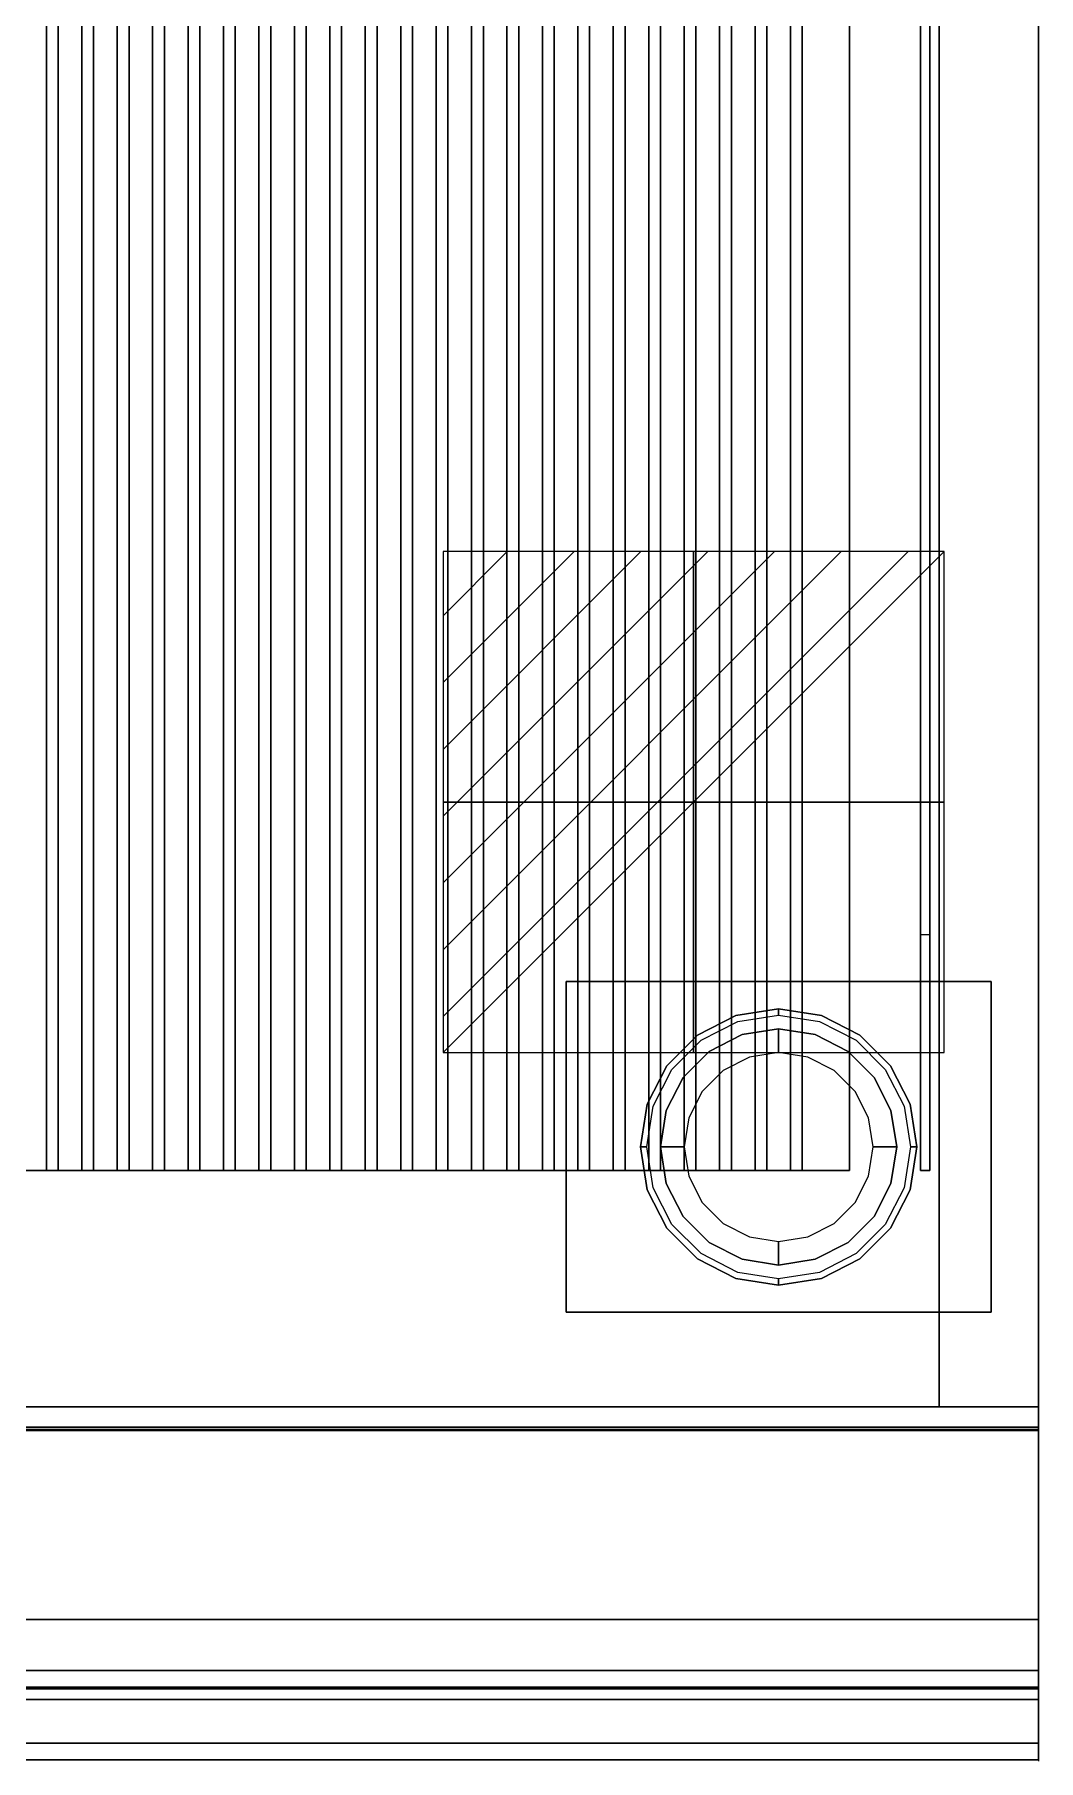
# Model space of a CAD drawing. Extents: x -1 to 801, y -1130 to 1.
# Drawn here: x 587.5 to 800, y -929.9 to -564.5 of the extents above; entities that cross this region are included whole.
import ezdxf

# ---------------------------------------------------------------- set-up
doc = ezdxf.new("R2010")
doc.units = 0
doc.layers.get('0').update_dxf_attribs({"lineweight": 13})
for name, color, linetype in [('IQ_200_2D', 1, 'Continuous'), ('IQ_200_3D', 1, 'Continuous'), ('IQ_204_2D', 7, 'Continuous'), ('IQ_204_3D', 7, 'Continuous'), ('IQ_CON_ELECTRICITY_INT', 7, 'Continuous')]:
    doc.layers.add(name, color=color, linetype=linetype)

# ---------------------------------------------------------------- blocks, each defined once
blk = doc.blocks.new('ELECTROLUX-MC-CRUSCOTTO800')
at = {"layer": 'IQ_200_2D'}
blk.add_line((800, 0), (800, -75), dxfattribs=at)
at = {"layer": 'IQ_200_3D'}
for points in [[(0, -55.83, 654.41), (0, 0, 660.54), (800, 0, 660.54), (800, -55.83, 654.41)], [(0, 0, 660.54), (0, 0, 900), (800, 0, 900), (800, 0, 660.54)], [(0, 0, 900), (0, -62, 900), (800, -62, 900), (800, 0, 900)], [(0, -4.32, 810.26), (0, -59.37, 692.2), (800, -59.37, 692.2), (800, -4.32, 810.26)], [(0, -71.19, 877.81), (0, -4.82, 813.08), (800, -4.82, 813.08), (800, -71.19, 877.81)], [(0, -59.7, 690.72), (0, -59.7, 657.89), (800, -59.7, 657.89), (800, -59.7, 690.72)], [(0, -74.75, 884.46), (0, -71.19, 877.81), (800, -71.19, 877.81), (800, -74.75, 884.46)]]:
    blk.add_3dface(points, dxfattribs=at)
for points, invisible_edges in [([(0, -4.12, 811.75), (0, -4.1, 810.99), (800, -4.1, 810.99), (800, -4.12, 811.75)], 10), ([(0, -4.1, 810.99), (0, -4.32, 810.26), (800, -4.32, 810.26), (800, -4.1, 810.99)], 8), ([(0, -4.36, 812.47), (0, -4.12, 811.75), (800, -4.12, 811.75), (800, -4.36, 812.47)], 10), ([(0, -4.82, 813.08), (0, -4.36, 812.47), (800, -4.36, 812.47), (800, -4.82, 813.08)], 2), ([(0, -57.28, 654.56), (0, -55.83, 654.41), (800, -55.83, 654.41), (800, -57.28, 654.56)], 8), ([(0, -58.54, 655.29), (0, -57.28, 654.56), (800, -57.28, 654.56), (800, -58.54, 655.29)], 10), ([(0, -59.4, 656.46), (0, -58.54, 655.29), (800, -58.54, 655.29), (800, -59.4, 656.46)], 10), ([(0, -59.37, 692.2), (0, -59.51, 691.85), (800, -59.51, 691.85), (800, -59.37, 692.2)], 2), ([(0, -59.7, 657.89), (0, -59.4, 656.46), (800, -59.4, 656.46), (800, -59.7, 657.89)], 2), ([(0, -59.51, 691.85), (0, -59.62, 691.48), (800, -59.62, 691.48), (800, -59.51, 691.85)], 10), ([(0, -59.62, 691.48), (0, -59.68, 691.11), (800, -59.68, 691.11), (800, -59.62, 691.48)], 10), ([(0, -59.68, 691.11), (0, -59.7, 690.72), (800, -59.7, 690.72), (800, -59.68, 691.11)], 8), ([(0, -62, 900), (0, -69.22, 897.81), (800, -69.22, 897.81), (800, -62, 900)], 2), ([(0, -69.22, 897.81), (0, -74.01, 891.97), (800, -74.01, 891.97), (800, -69.22, 897.81)], 10), ([(0, -74.01, 891.97), (0, -74.75, 884.46), (800, -74.75, 884.46), (800, -74.01, 891.97)], 8)]:
    blk.add_3dface(points, dxfattribs=dict(at, invisible_edges=invisible_edges))
blk = doc.blocks.new('*X10')
at = {"color": 0}
for p, q in [((286.774344, 2204.447934), (296.618251, 2214.291842)), ((286.774344, 2205.862148), (295.204037, 2214.291842)), ((286.774344, 2207.276361), (293.789824, 2214.291842)), ((286.774344, 2208.690575), (292.37561, 2214.291842)), ((286.774344, 2210.104788), (290.961397, 2214.291842)), ((286.774344, 2211.519002), (289.547183, 2214.291842)), ((286.774344, 2212.933216), (288.13297, 2214.291842))]:
    blk.add_line(p, q, dxfattribs=at)
blk = doc.blocks.new('ELECTRICITY')
for p, q in [((2.121, 2.121), (-2.121, 2.121)), ((-2.121, 2.121), (-2.121, -2.121)), ((-2.121, -2.121), (2.121, 2.121)), ((2.121, -2.121), (2.121, 2.121)), ((-2.121, -2.121), (2.121, -2.121))]:
    blk.add_line(p, q)
at = {"extrusion": (-1, 0, 0)}
for p, q in [((0, -2.121, 2.121), (0, 2.121, 2.121)), ((0, 2.121, -2.121), (0, -2.121, -2.121)), ((0, 2.121, 2.121), (0, 2.121, -2.121)), ((0, 2.121, -2.121), (0, -2.121, 2.121)), ((0, -2.121, -2.121), (0, -2.121, 2.121))]:
    blk.add_line(p, q, dxfattribs=at)
at = {"extrusion": (0, -1, 0)}
for p, q in [((2.121, 0, 2.121), (-2.121, 0, 2.121)), ((-2.121, 0, -2.121), (2.121, 0, -2.121)), ((-2.121, 0, 2.121), (-2.121, 0, -2.121)), ((-2.121, 0, -2.121), (2.121, 0, 2.121)), ((2.121, 0, -2.121), (2.121, 0, 2.121))]:
    blk.add_line(p, q, dxfattribs=at)
at = {"xscale": 0.4000000000000909, "yscale": 0.4000000000000909, "zscale": 0.4000000000000909}
blk.add_blockref('*X10', (-116.831, -883.595), dxfattribs=at)
at = {"extrusion": (-1, 0, 0), "xscale": 0.3999999999999773, "yscale": 0.3999999999999773, "zscale": 0.3999999999999773}
blk.add_blockref('*X10', (-116.831, -883.595), dxfattribs=at)
at = {"extrusion": (0, -1, 0), "xscale": 0.4000000000000909, "yscale": 0.4000000000000909, "zscale": 0.4000000000000909}
blk.add_blockref('*X10', (-116.831, -883.595), dxfattribs=at)
blk = doc.blocks.new('PQ-MC-LEG400')
at = {"layer": 'IQ_200_3D'}
for points in [[(-45, -35, 198), (-45, 35, 198), (45, 35, 198), (45, -35, 198)], [(-45, -35, 200), (45, -35, 200), (45, 35, 200), (-45, 35, 200)], [(-45, 35, 198), (-45, 35, 200), (45, 35, 200), (45, 35, 198)], [(-45, -35, 198), (-45, -35, 200), (-45, 35, 200), (-45, 35, 198)], [(45, -35, 198), (45, 35, 198), (45, 35, 200), (45, -35, 200)], [(-45, -35, 198), (45, -35, 198), (45, -35, 200), (-45, -35, 200)]]:
    blk.add_3dface(points, dxfattribs=at)
for points, invisible_edges in [([(-9.04, 27.82, 198), (-9.04, 27.82, 105), (0, 29.25, 105), (0, 29.25, 198)], 1), ([(-9.04, 27.82, 105), (-8.62, 26.54, 100), (0, 27.91, 100), (0, 29.25, 105)], 1), ([(0, 29.25, 198), (0, 29.25, 105), (9.04, 27.82, 105), (9.04, 27.82, 198)], 4), ([(0, 29.25, 105), (0, 27.91, 100), (8.62, 26.54, 100), (9.04, 27.82, 105)], 4), ([(-17.19, 23.66, 198), (-17.19, 23.66, 105), (-9.04, 27.82, 105), (-9.04, 27.82, 198)], 5), ([(-17.19, 23.66, 105), (-16.41, 22.58, 100), (-8.62, 26.54, 100), (-9.04, 27.82, 105)], 5), ([(9.04, 27.82, 105), (8.62, 26.54, 100), (16.41, 22.58, 100), (17.19, 23.66, 105)], 5), ([(9.04, 27.82, 198), (9.04, 27.82, 105), (17.19, 23.66, 105), (17.19, 23.66, 198)], 5), ([(-23.66, 17.19, 198), (-23.66, 17.19, 105), (-17.19, 23.66, 105), (-17.19, 23.66, 198)], 5), ([(-23.66, 17.19, 105), (-22.58, 16.41, 100), (-16.41, 22.58, 100), (-17.19, 23.66, 105)], 5), ([(-7.73, 23.78, 100), (-7.73, 23.78, 5), (-14.69, 20.23, 5), (-14.69, 20.23, 100)], 5), ([(-7.73, 23.78, 5), (-7.27, 22.38, 1.46), (-13.83, 19.04, 1.46), (-14.69, 20.23, 5)], 7), ([(-7.27, 22.38, 1.46), (-6.18, 19.02), (-11.76, 16.18), (-13.83, 19.04, 1.46)], 13), ([(0, 25, 100), (0, 25, 5), (-7.73, 23.78, 5), (-7.73, 23.78, 100)], 4), ([(0, 25, 5), (0, 23.54, 1.46), (-7.27, 22.38, 1.46), (-7.73, 23.78, 5)], 6), ([(0, 23.54, 1.46), (0, 20), (-6.18, 19.02), (-7.27, 22.38, 1.46)], 12), ([(7.73, 23.78, 100), (7.73, 23.78, 5), (0, 25, 5), (0, 25, 100)], 1), ([(7.73, 23.78, 5), (7.27, 22.38, 1.46), (0, 23.54, 1.46), (0, 25, 5)], 3), ([(7.27, 22.38, 1.46), (6.18, 19.02), (0, 20), (0, 23.54, 1.46)], 9), ([(13.83, 19.04, 1.46), (11.76, 16.18), (6.18, 19.02), (7.27, 22.38, 1.46)], 13), ([(14.69, 20.23, 5), (13.83, 19.04, 1.46), (7.27, 22.38, 1.46), (7.73, 23.78, 5)], 7), ([(14.69, 20.23, 100), (14.69, 20.23, 5), (7.73, 23.78, 5), (7.73, 23.78, 100)], 5), ([(17.19, 23.66, 105), (16.41, 22.58, 100), (22.58, 16.41, 100), (23.66, 17.19, 105)], 5), ([(17.19, 23.66, 198), (17.19, 23.66, 105), (23.66, 17.19, 105), (23.66, 17.19, 198)], 5), ([(-14.69, 20.23, 100), (-14.69, 20.23, 5), (-20.23, 14.69, 5), (-20.23, 14.69, 100)], 5), ([(-14.69, 20.23, 5), (-13.83, 19.04, 1.46), (-19.04, 13.83, 1.46), (-20.23, 14.69, 5)], 7), ([(-13.83, 19.04, 1.46), (-11.76, 16.18), (-16.18, 11.76), (-19.04, 13.83, 1.46)], 13), ([(19.04, 13.83, 1.46), (16.18, 11.76), (11.76, 16.18), (13.83, 19.04, 1.46)], 13), ([(20.23, 14.69, 5), (19.04, 13.83, 1.46), (13.83, 19.04, 1.46), (14.69, 20.23, 5)], 7), ([(20.23, 14.69, 100), (20.23, 14.69, 5), (14.69, 20.23, 5), (14.69, 20.23, 100)], 5), ([(-27.82, 9.04, 198), (-27.82, 9.04, 105), (-23.66, 17.19, 105), (-23.66, 17.19, 198)], 5), ([(-27.82, 9.04, 105), (-26.54, 8.62, 100), (-22.58, 16.41, 100), (-23.66, 17.19, 105)], 5), ([(-20.23, 14.69, 100), (-20.23, 14.69, 5), (-23.78, 7.73, 5), (-23.78, 7.73, 100)], 5), ([(-20.23, 14.69, 5), (-19.04, 13.83, 1.46), (-22.38, 7.27, 1.46), (-23.78, 7.73, 5)], 7), ([(23.78, 7.73, 5), (22.38, 7.27, 1.46), (19.04, 13.83, 1.46), (20.23, 14.69, 5)], 7), ([(23.78, 7.73, 100), (23.78, 7.73, 5), (20.23, 14.69, 5), (20.23, 14.69, 100)], 5), ([(23.66, 17.19, 105), (22.58, 16.41, 100), (26.54, 8.62, 100), (27.82, 9.04, 105)], 5), ([(23.66, 17.19, 198), (23.66, 17.19, 105), (27.82, 9.04, 105), (27.82, 9.04, 198)], 5), ([(-19.04, 13.83, 1.46), (-16.18, 11.76), (-19.02, 6.18), (-22.38, 7.27, 1.46)], 13), ([(22.38, 7.27, 1.46), (19.02, 6.18), (16.18, 11.76), (19.04, 13.83, 1.46)], 13), ([(-29.25, 0, 198), (-29.25, 0, 105), (-27.82, 9.04, 105), (-27.82, 9.04, 198)], 4), ([(-29.25, 0, 105), (-27.91, 0, 100), (-26.54, 8.62, 100), (-27.82, 9.04, 105)], 4), ([(-23.78, 7.73, 100), (-23.78, 7.73, 5), (-25, 0, 5), (-25, 0, 100)], 1), ([(-23.78, 7.73, 5), (-22.38, 7.27, 1.46), (-23.54, 0, 1.46), (-25, 0, 5)], 3), ([(25, 0, 5), (23.54, 0, 1.46), (22.38, 7.27, 1.46), (23.78, 7.73, 5)], 6), ([(25, 0, 100), (25, 0, 5), (23.78, 7.73, 5), (23.78, 7.73, 100)], 4), ([(27.82, 9.04, 105), (26.54, 8.62, 100), (27.91, 0, 100), (29.25, 0, 105)], 1), ([(27.82, 9.04, 198), (27.82, 9.04, 105), (29.25, 0, 105), (29.25, 0, 198)], 1), ([(-22.38, 7.27, 1.46), (-19.02, 6.18), (-20, 0), (-23.54, 0, 1.46)], 9), ([(23.54, 0, 1.46), (20, 0), (19.02, 6.18), (22.38, 7.27, 1.46)], 12), ([(-27.82, -9.04, 198), (-27.82, -9.04, 105), (-29.25, 0, 105), (-29.25, 0, 198)], 1), ([(-27.82, -9.04, 105), (-26.54, -8.62, 100), (-27.91, 0, 100), (-29.25, 0, 105)], 1), ([(-25, 0, 100), (-25, 0, 5), (-23.78, -7.73, 5), (-23.78, -7.73, 100)], 4), ([(-25, 0, 5), (-23.54, 0, 1.46), (-22.38, -7.27, 1.46), (-23.78, -7.73, 5)], 6), ([(-23.54, 0, 1.46), (-20, 0), (-19.02, -6.18), (-22.38, -7.27, 1.46)], 12), ([(22.38, -7.27, 1.46), (19.02, -6.18), (20, 0), (23.54, 0, 1.46)], 9), ([(23.78, -7.73, 5), (22.38, -7.27, 1.46), (23.54, 0, 1.46), (25, 0, 5)], 3), ([(23.78, -7.73, 100), (23.78, -7.73, 5), (25, 0, 5), (25, 0, 100)], 1), ([(29.25, 0, 105), (27.91, 0, 100), (26.54, -8.62, 100), (27.82, -9.04, 105)], 4), ([(29.25, 0, 198), (29.25, 0, 105), (27.82, -9.04, 105), (27.82, -9.04, 198)], 4), ([(-23.78, -7.73, 5), (-22.38, -7.27, 1.46), (-19.04, -13.83, 1.46), (-20.23, -14.69, 5)], 7), ([(-22.38, -7.27, 1.46), (-19.02, -6.18), (-16.18, -11.76), (-19.04, -13.83, 1.46)], 13), ([(19.04, -13.83, 1.46), (16.18, -11.76), (19.02, -6.18), (22.38, -7.27, 1.46)], 13), ([(20.23, -14.69, 5), (19.04, -13.83, 1.46), (22.38, -7.27, 1.46), (23.78, -7.73, 5)], 7), ([(-23.66, -17.19, 105), (-22.58, -16.41, 100), (-26.54, -8.62, 100), (-27.82, -9.04, 105)], 5), ([(-23.66, -17.19, 198), (-23.66, -17.19, 105), (-27.82, -9.04, 105), (-27.82, -9.04, 198)], 5), ([(-23.78, -7.73, 100), (-23.78, -7.73, 5), (-20.23, -14.69, 5), (-20.23, -14.69, 100)], 5), ([(20.23, -14.69, 100), (20.23, -14.69, 5), (23.78, -7.73, 5), (23.78, -7.73, 100)], 5), ([(27.82, -9.04, 105), (26.54, -8.62, 100), (22.58, -16.41, 100), (23.66, -17.19, 105)], 5), ([(27.82, -9.04, 198), (27.82, -9.04, 105), (23.66, -17.19, 105), (23.66, -17.19, 198)], 5), ([(-20.23, -14.69, 5), (-19.04, -13.83, 1.46), (-13.83, -19.04, 1.46), (-14.69, -20.23, 5)], 7), ([(-19.04, -13.83, 1.46), (-16.18, -11.76), (-11.76, -16.18), (-13.83, -19.04, 1.46)], 13), ([(13.83, -19.04, 1.46), (11.76, -16.18), (16.18, -11.76), (19.04, -13.83, 1.46)], 13), ([(14.69, -20.23, 5), (13.83, -19.04, 1.46), (19.04, -13.83, 1.46), (20.23, -14.69, 5)], 7), ([(-17.19, -23.66, 105), (-16.41, -22.58, 100), (-22.58, -16.41, 100), (-23.66, -17.19, 105)], 5), ([(-17.19, -23.66, 198), (-17.19, -23.66, 105), (-23.66, -17.19, 105), (-23.66, -17.19, 198)], 5), ([(-20.23, -14.69, 100), (-20.23, -14.69, 5), (-14.69, -20.23, 5), (-14.69, -20.23, 100)], 5), ([(-13.83, -19.04, 1.46), (-11.76, -16.18), (-6.18, -19.02), (-7.27, -22.38, 1.46)], 13), ([(7.27, -22.38, 1.46), (6.18, -19.02), (11.76, -16.18), (13.83, -19.04, 1.46)], 13), ([(14.69, -20.23, 100), (14.69, -20.23, 5), (20.23, -14.69, 5), (20.23, -14.69, 100)], 5), ([(23.66, -17.19, 105), (22.58, -16.41, 100), (16.41, -22.58, 100), (17.19, -23.66, 105)], 5), ([(23.66, -17.19, 198), (23.66, -17.19, 105), (17.19, -23.66, 105), (17.19, -23.66, 198)], 5), ([(-14.69, -20.23, 5), (-13.83, -19.04, 1.46), (-7.27, -22.38, 1.46), (-7.73, -23.78, 5)], 7), ([(-14.69, -20.23, 100), (-14.69, -20.23, 5), (-7.73, -23.78, 5), (-7.73, -23.78, 100)], 5), ([(-7.27, -22.38, 1.46), (-6.18, -19.02), (0, -20), (0, -23.54, 1.46)], 9), ([(0, -23.54, 1.46), (0, -20), (6.18, -19.02), (7.27, -22.38, 1.46)], 12), ([(7.73, -23.78, 5), (7.27, -22.38, 1.46), (13.83, -19.04, 1.46), (14.69, -20.23, 5)], 7), ([(7.73, -23.78, 100), (7.73, -23.78, 5), (14.69, -20.23, 5), (14.69, -20.23, 100)], 5), ([(-9.04, -27.82, 105), (-8.62, -26.54, 100), (-16.41, -22.58, 100), (-17.19, -23.66, 105)], 5), ([(-9.04, -27.82, 198), (-9.04, -27.82, 105), (-17.19, -23.66, 105), (-17.19, -23.66, 198)], 5), ([(-7.73, -23.78, 5), (-7.27, -22.38, 1.46), (0, -23.54, 1.46), (0, -25, 5)], 3), ([(-7.73, -23.78, 100), (-7.73, -23.78, 5), (0, -25, 5), (0, -25, 100)], 1), ([(0, -25, 5), (0, -23.54, 1.46), (7.27, -22.38, 1.46), (7.73, -23.78, 5)], 6), ([(0, -25, 100), (0, -25, 5), (7.73, -23.78, 5), (7.73, -23.78, 100)], 4), ([(17.19, -23.66, 105), (16.41, -22.58, 100), (8.62, -26.54, 100), (9.04, -27.82, 105)], 5), ([(17.19, -23.66, 198), (17.19, -23.66, 105), (9.04, -27.82, 105), (9.04, -27.82, 198)], 5), ([(0, -29.25, 105), (0, -27.91, 100), (-8.62, -26.54, 100), (-9.04, -27.82, 105)], 4), ([(0, -29.25, 198), (0, -29.25, 105), (-9.04, -27.82, 105), (-9.04, -27.82, 198)], 4), ([(9.04, -27.82, 105), (8.62, -26.54, 100), (0, -27.91, 100), (0, -29.25, 105)], 1), ([(9.04, -27.82, 198), (9.04, -27.82, 105), (0, -29.25, 105), (0, -29.25, 198)], 1)]:
    blk.add_3dface(points, dxfattribs=dict(at, invisible_edges=invisible_edges))

msp = doc.modelspace()

# ---------------------------------------------------------------- linework, layer by layer
at = {"layer": 'IQ_200_2D'}
msp.add_line((800, 0), (800, -855), dxfattribs=at)
at = {"layer": 'IQ_200_3D'}
for points in [[(0, -855, 650), (0, -2, 650), (800, -2, 650), (800, -855, 650)], [(779, -855, 650), (21, -855, 650), (21, -2, 650), (779, -2, 650)], [(779, -855, 650), (21, -855, 650), (21, -2, 650), (779, -2, 650)], [(800, -855, 650), (800, -2, 650), (800, -2, 900), (800, -855, 900)], [(21, -855, 200), (779, -855, 200), (779, -72, 200), (21, -72, 200)], [(779, -855, 200), (800, -855, 200), (800, -72, 200), (779, -72, 200)], [(777, -805, 1000), (775, -805, 1000), (775, -755, 1050), (777, -755, 1050)], [(775, -805, 900), (777, -805, 900), (777, -805, 1000), (775, -805, 1000)], [(0, -855, 650), (800, -855, 650), (800, -855, 900), (0, -855, 900)], [(21, -855, 200), (779, -855, 200), (779, -855, 650), (21, -855, 650)], [(800, -855, 200), (779, -855, 200), (779, -855, 650), (800, -855, 650)], [(0, -860, 200), (0, -860, 530), (800, -860, 530), (800, -860, 200)], [(0, -860, 530), (0, -900, 530), (800, -900, 530), (800, -860, 530)], [(0, -900, 200), (0, -860, 200), (800, -860, 200), (800, -900, 200)], [(400, -860, 535), (400, -860, 650), (800, -860, 650), (800, -860, 535)], [(400, -860, 650), (400, -900, 650), (800, -900, 650), (800, -860, 650)], [(400, -900, 535), (400, -860, 535), (800, -860, 535), (800, -900, 535)], [(800, -860, 530), (800, -900, 530), (800, -900, 200), (800, -860, 200)], [(800, -860, 650), (800, -900, 650), (800, -900, 535), (800, -860, 535)], [(0, -900, 530), (0, -900, 200), (800, -900, 200), (800, -900, 530)], [(400, -900, 650), (400, -900, 535), (800, -900, 535), (800, -900, 650)]]:
    msp.add_3dface(points, dxfattribs=at)
for points, invisible_edges in [([(779, -72, 499), (779, -2, 499), (779, -2, 650), (779, -855, 650)], 8), ([(800, -72, 499), (800, -2, 499), (800, -2, 650), (800, -855, 650)], 8), ([(779, -855, 650), (779, -855, 200), (779, -72, 200), (779, -72, 499)], 8), ([(800, -855, 650), (800, -855, 200), (800, -72, 200), (800, -72, 499)], 8), ([(800, -80.5, 900), (760, -105, 900), (760, -805, 900), (800, -855, 900)], 5), ([(775, -755, 1050), (777, -755, 1050), (777, -103, 1050), (775, -105, 1050)], 4), ([(775, -105, 1050), (775, -105, 900), (775, -755, 900), (775, -755, 1050)], 4), ([(777, -103, 1050), (777, -103, 900), (777, -755, 900), (777, -755, 1050)], 4), ([(775, -755, 1050), (775, -755, 900), (775, -805, 900), (775, -805, 1000)], 1), ([(777, -755, 1050), (777, -755, 900), (777, -805, 900), (777, -805, 1000)], 1), ([(760, -805, 900), (800, -855, 900), (0, -855, 900), (40, -805, 900)], 5)]:
    msp.add_3dface(points, dxfattribs=dict(at, invisible_edges=invisible_edges))
at = {"layer": 'IQ_204_2D'}
for p, q in [((590, -805), (590, -105)), ((600, -105), (600, -805)), ((605, -805), (605, -105)), ((615, -105), (615, -805)), ((620, -805), (620, -105)), ((630, -105), (630, -805)), ((635, -805), (635, -105)), ((645, -105), (645, -805)), ((650, -805), (650, -105)), ((660, -105), (660, -805)), ((665, -805), (665, -105)), ((675, -105), (675, -805)), ((680, -805), (680, -105)), ((690, -105), (690, -805)), ((695, -805), (695, -105)), ((705, -105), (705, -805)), ((710, -805), (710, -105)), ((720, -105), (720, -805)), ((725, -805), (725, -105)), ((735, -105), (735, -805)), ((740, -805), (740, -105)), ((750, -105), (750, -805))]:
    msp.add_line(p, q, dxfattribs=at)
msp.add_lwpolyline([(40, -105), (760, -105), (760, -805), (40, -805)], close=True, dxfattribs=at)
at = {"layer": 'IQ_204_3D'}
for points in [[(760, -105, 900), (760, -805, 900), (40, -805, 900), (40, -105, 900)], [(760, -105, 890), (760, -805, 890), (40, -805, 890), (40, -105, 890)], [(590, -805, 900), (590, -105, 900), (600, -105, 900), (600, -805, 900)], [(590, -805, 900), (592.5, -805, 910), (592.5, -105, 910), (590, -105, 900)], [(592.5, -805, 910), (597.5, -805, 910), (597.5, -105, 910), (592.5, -105, 910)], [(600, -805, 900), (600, -105, 900), (597.5, -105, 910), (597.5, -805, 910)], [(605, -805, 900), (605, -105, 900), (615, -105, 900), (615, -805, 900)], [(605, -805, 900), (607.5, -805, 910), (607.5, -105, 910), (605, -105, 900)], [(607.5, -805, 910), (612.5, -805, 910), (612.5, -105, 910), (607.5, -105, 910)], [(615, -805, 900), (615, -105, 900), (612.5, -105, 910), (612.5, -805, 910)], [(620, -805, 900), (620, -105, 900), (630, -105, 900), (630, -805, 900)], [(620, -805, 900), (622.5, -805, 910), (622.5, -105, 910), (620, -105, 900)], [(622.5, -805, 910), (627.5, -805, 910), (627.5, -105, 910), (622.5, -105, 910)], [(630, -805, 900), (630, -105, 900), (627.5, -105, 910), (627.5, -805, 910)], [(635, -805, 900), (635, -105, 900), (645, -105, 900), (645, -805, 900)], [(635, -805, 900), (637.5, -805, 910), (637.5, -105, 910), (635, -105, 900)], [(637.5, -805, 910), (642.5, -805, 910), (642.5, -105, 910), (637.5, -105, 910)], [(645, -805, 900), (645, -105, 900), (642.5, -105, 910), (642.5, -805, 910)], [(650, -805, 900), (650, -105, 900), (660, -105, 900), (660, -805, 900)], [(650, -805, 900), (652.5, -805, 910), (652.5, -105, 910), (650, -105, 900)], [(652.5, -805, 910), (657.5, -805, 910), (657.5, -105, 910), (652.5, -105, 910)], [(660, -805, 900), (660, -105, 900), (657.5, -105, 910), (657.5, -805, 910)], [(665, -805, 900), (665, -105, 900), (675, -105, 900), (675, -805, 900)], [(665, -805, 900), (667.5, -805, 910), (667.5, -105, 910), (665, -105, 900)], [(667.5, -805, 910), (672.5, -805, 910), (672.5, -105, 910), (667.5, -105, 910)], [(675, -805, 900), (675, -105, 900), (672.5, -105, 910), (672.5, -805, 910)], [(680, -805, 900), (680, -105, 900), (690, -105, 900), (690, -805, 900)], [(680, -805, 900), (682.5, -805, 910), (682.5, -105, 910), (680, -105, 900)], [(682.5, -805, 910), (687.5, -805, 910), (687.5, -105, 910), (682.5, -105, 910)], [(690, -805, 900), (690, -105, 900), (687.5, -105, 910), (687.5, -805, 910)], [(695, -805, 900), (695, -105, 900), (705, -105, 900), (705, -805, 900)], [(695, -805, 900), (697.5, -805, 910), (697.5, -105, 910), (695, -105, 900)], [(697.5, -805, 910), (702.5, -805, 910), (702.5, -105, 910), (697.5, -105, 910)], [(705, -805, 900), (705, -105, 900), (702.5, -105, 910), (702.5, -805, 910)], [(710, -805, 900), (710, -105, 900), (720, -105, 900), (720, -805, 900)], [(710, -805, 900), (712.5, -805, 910), (712.5, -105, 910), (710, -105, 900)], [(712.5, -805, 910), (717.5, -805, 910), (717.5, -105, 910), (712.5, -105, 910)], [(720, -805, 900), (720, -105, 900), (717.5, -105, 910), (717.5, -805, 910)], [(725, -805, 900), (725, -105, 900), (735, -105, 900), (735, -805, 900)], [(725, -805, 900), (727.5, -805, 910), (727.5, -105, 910), (725, -105, 900)], [(727.5, -805, 910), (732.5, -805, 910), (732.5, -105, 910), (727.5, -105, 910)], [(735, -805, 900), (735, -105, 900), (732.5, -105, 910), (732.5, -805, 910)], [(740, -805, 900), (740, -105, 900), (750, -105, 900), (750, -805, 900)], [(740, -805, 900), (742.5, -805, 910), (742.5, -105, 910), (740, -105, 900)], [(742.5, -805, 910), (747.5, -805, 910), (747.5, -105, 910), (742.5, -105, 910)], [(750, -805, 900), (750, -105, 900), (747.5, -105, 910), (747.5, -805, 910)], [(760, -805, 890), (760, -805, 900), (760, -105, 900), (760, -105, 890)], [(40, -805, 900), (40, -805, 890), (760, -805, 890), (760, -805, 900)], [(590, -805, 900), (592.5, -805, 910), (597.5, -805, 910), (600, -805, 900)], [(605, -805, 900), (607.5, -805, 910), (612.5, -805, 910), (615, -805, 900)], [(620, -805, 900), (622.5, -805, 910), (627.5, -805, 910), (630, -805, 900)], [(635, -805, 900), (637.5, -805, 910), (642.5, -805, 910), (645, -805, 900)], [(650, -805, 900), (652.5, -805, 910), (657.5, -805, 910), (660, -805, 900)], [(665, -805, 900), (667.5, -805, 910), (672.5, -805, 910), (675, -805, 900)], [(680, -805, 900), (682.5, -805, 910), (687.5, -805, 910), (690, -805, 900)], [(695, -805, 900), (697.5, -805, 910), (702.5, -805, 910), (705, -805, 900)], [(710, -805, 900), (712.5, -805, 910), (717.5, -805, 910), (720, -805, 900)], [(725, -805, 900), (727.5, -805, 910), (732.5, -805, 910), (735, -805, 900)], [(740, -805, 900), (742.5, -805, 910), (747.5, -805, 910), (750, -805, 900)]]:
    msp.add_3dface(points, dxfattribs=at)

# ---------------------------------------------------------------- block references
for name, p in [('PQ-MC-LEG400', (745, -800)), ('ELECTROLUX-MC-CRUSCOTTO800', (0, -855))]:
    msp.add_blockref(name, p)
at = {"layer": 'IQ_CON_ELECTRICITY_INT', "xscale": 25, "yscale": 25, "zscale": 25}
msp.add_blockref('ELECTRICITY', (727, -727), dxfattribs=at)

doc.saveas('drawing.dxf')
